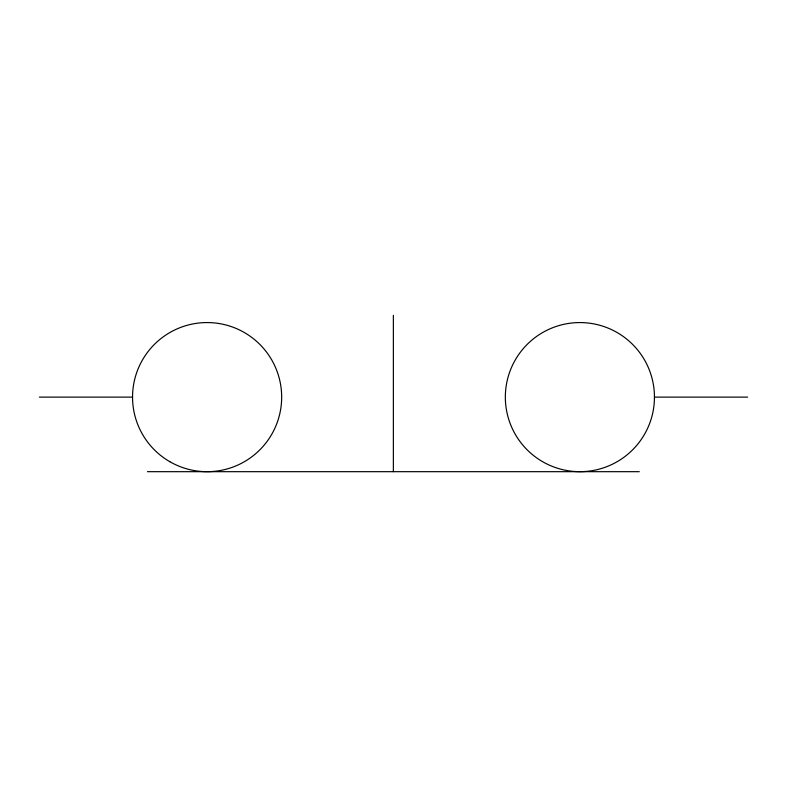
<?xml version="1.0" encoding="UTF-8"?>
<svg xmlns="http://www.w3.org/2000/svg" width="787" height="787" viewBox="0 0 787 787"><rect width="100%" height="100%" fill="white"/><g stroke="black" fill="none" stroke-linecap="round" stroke-linejoin="round"><path stroke-width="1.18" d="M39.35 397.12L132.55 397.12M654.45 397.12A74.558 74.558 0 0 0 542.617 332.557A74.558 74.558 0 0 0 542.617 461.694A74.558 74.558 0 0 0 654.45 397.12L747.65 397.12M147.444 471.679L639.29 471.679M393.362 315.321L393.362 471.679M169.825 461.694A74.558 74.558 0 0 0 281.667 397.12A74.558 74.558 0 0 0 169.825 332.557A74.558 74.558 0 0 0 169.825 461.694"/></g></svg>
